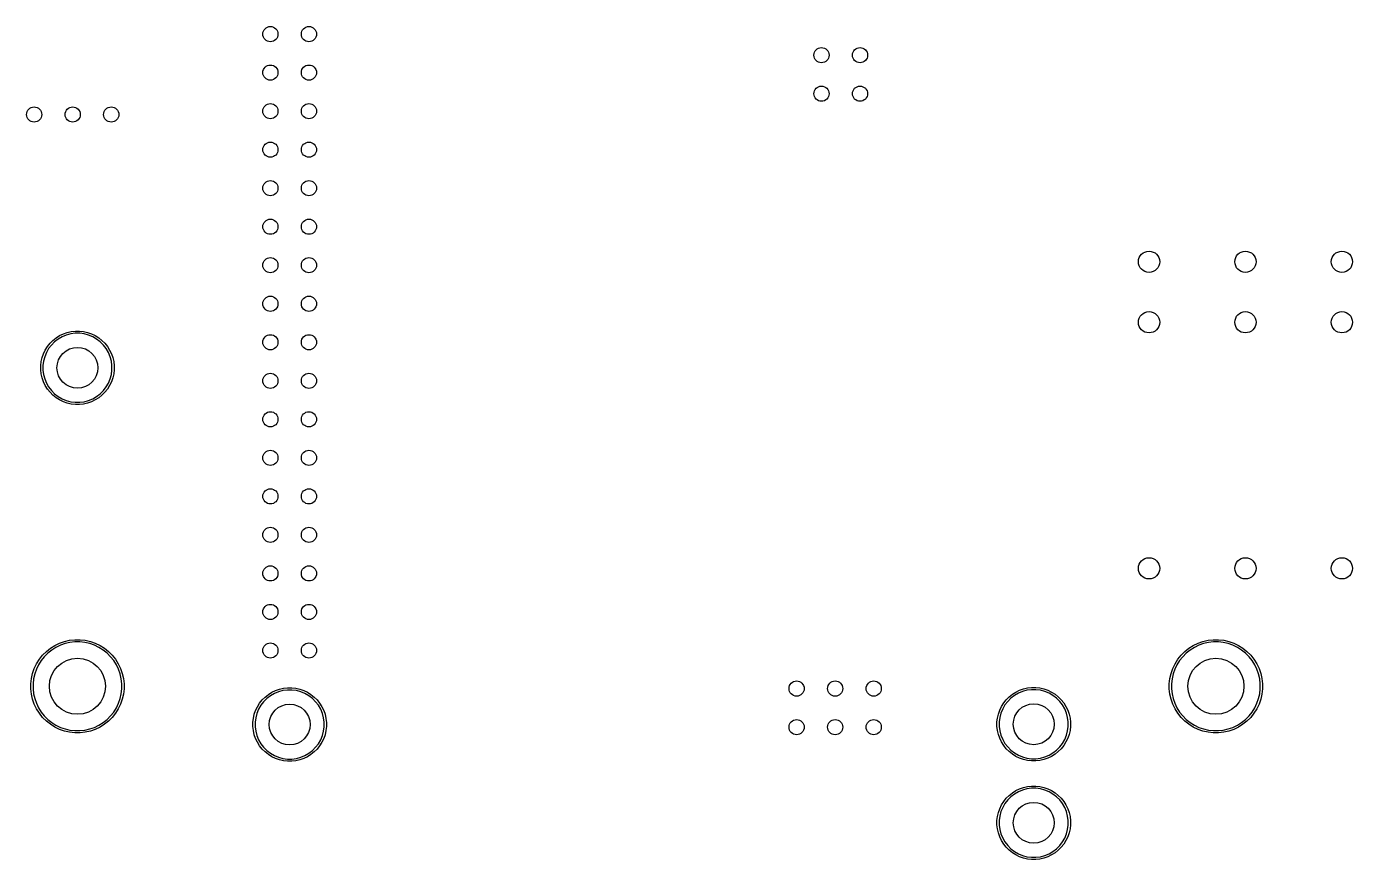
# Model space of a CAD drawing. Header units: inches. Extents: x 0.74 to 7.44, y -5.13 to -0.81.
# Drawn here: x 4.002 to 7.441, y -5.135 to -2.972 of the extents above; entities that cross this region are included whole.
import ezdxf

# ---------------------------------------------------------------- set-up
doc = ezdxf.new("R2010")
doc.units = ezdxf.units.IN
doc.header["$MEASUREMENT"] = 0
doc.layers.add('BLACK', color=250, linetype='CONTINUOUS')

msp = doc.modelspace()

# ---------------------------------------------------------------- linework, layer by layer
at = {"layer": 'BLACK', "linetype": 'CONTINUOUS'}
for p, q in [((4.0702, -3.7871), (4.0786, -3.7804)), ((4.0786, -3.7804), (4.0877, -3.7747)), ((4.0942, -3.7778), (4.084, -3.7836)), ((4.0877, -3.7747), (4.0973, -3.7701)), ((4.105, -3.7733), (4.0942, -3.7778)), ((4.0973, -3.7701), (4.1074, -3.7665)), ((4.1163, -3.7702), (4.105, -3.7733)), ((4.1074, -3.7665), (4.1179, -3.7641)), ((4.128, -3.7687), (4.1163, -3.7702)), ((4.1179, -3.7641), (4.1285, -3.7629)), ((4.1397, -3.7687), (4.128, -3.7687)), ((4.1285, -3.7629), (4.1392, -3.7629)), ((4.1392, -3.7629), (4.1499, -3.7641)), ((4.1514, -3.7702), (4.1397, -3.7687)), ((4.1499, -3.7641), (4.1603, -3.7665)), ((4.1627, -3.7733), (4.1514, -3.7702)), ((4.1603, -3.7665), (4.1704, -3.7701)), ((4.1736, -3.7778), (4.1627, -3.7733)), ((4.1704, -3.7701), (4.18, -3.7747)), ((4.1837, -3.7836), (4.1736, -3.7778)), ((4.18, -3.7747), (4.1891, -3.7804)), ((4.1891, -3.7804), (4.1975, -3.7871)), ((4.0457, -3.8217), (4.0503, -3.8121)), ((4.0503, -3.8121), (4.056, -3.803)), ((4.0592, -3.8084), (4.0534, -3.8186)), ((4.056, -3.803), (4.0627, -3.7946)), ((4.0664, -3.7991), (4.0592, -3.8084)), ((4.0627, -3.7946), (4.0702, -3.7871)), ((4.0747, -3.7908), (4.0664, -3.7991)), ((4.084, -3.7836), (4.0747, -3.7908)), ((4.193, -3.7908), (4.1837, -3.7836)), ((4.2013, -3.7991), (4.193, -3.7908)), ((4.1975, -3.7871), (4.205, -3.7946)), ((4.2085, -3.8084), (4.2013, -3.7991)), ((4.205, -3.7946), (4.2117, -3.803)), ((4.2144, -3.8186), (4.2085, -3.8084)), ((4.2117, -3.803), (4.2174, -3.8121)), ((4.2174, -3.8121), (4.2221, -3.8217)), ((4.0386, -3.8524), (4.0397, -3.8423)), ((4.0397, -3.8423), (4.0421, -3.8318)), ((4.0421, -3.8318), (4.0457, -3.8217)), ((4.0458, -3.8408), (4.0443, -3.8524)), ((4.0489, -3.8294), (4.0458, -3.8408)), ((4.0534, -3.8186), (4.0489, -3.8294)), ((4.2189, -3.8294), (4.2144, -3.8186)), ((4.2219, -3.8408), (4.2189, -3.8294)), ((4.2234, -3.8524), (4.2219, -3.8408)), ((4.2221, -3.8217), (4.2256, -3.8318)), ((4.2256, -3.8318), (4.228, -3.8423)), ((4.228, -3.8423), (4.2292, -3.8529)), ((4.0385, -3.8529), (4.0386, -3.8524)), ((4.0385, -3.8636), (4.0385, -3.8529)), ((4.0397, -3.8743), (4.0385, -3.8636)), ((4.0421, -3.8847), (4.0397, -3.8743)), ((4.0457, -3.8948), (4.0421, -3.8847)), ((4.0443, -3.8524), (4.0443, -3.8641)), ((4.0443, -3.8641), (4.0458, -3.8758)), ((4.0458, -3.8758), (4.0489, -3.8871)), ((4.2189, -3.8871), (4.2219, -3.8758)), ((4.2219, -3.8758), (4.2234, -3.8641)), ((4.2256, -3.8847), (4.2221, -3.8948)), ((4.2234, -3.8641), (4.2234, -3.8524)), ((4.228, -3.8743), (4.2256, -3.8847)), ((4.2292, -3.8636), (4.228, -3.8743)), ((4.2292, -3.8529), (4.2292, -3.8636)), ((4.0503, -3.9044), (4.0457, -3.8948)), ((4.0489, -3.8871), (4.0534, -3.898)), ((4.056, -3.9135), (4.0503, -3.9044)), ((4.0534, -3.898), (4.0592, -3.9081)), ((4.0627, -3.9219), (4.056, -3.9135)), ((4.0592, -3.9081), (4.0664, -3.9175)), ((4.0664, -3.9175), (4.0747, -3.9258)), ((4.193, -3.9258), (4.2013, -3.9175)), ((4.2013, -3.9175), (4.2085, -3.9081)), ((4.2117, -3.9135), (4.205, -3.9219)), ((4.2085, -3.9081), (4.2144, -3.898)), ((4.2174, -3.9044), (4.2117, -3.9135)), ((4.2144, -3.898), (4.2189, -3.8871)), ((4.2221, -3.8948), (4.2174, -3.9044)), ((4.0702, -3.9295), (4.0627, -3.9219)), ((4.0786, -3.9361), (4.0702, -3.9295)), ((4.0747, -3.9258), (4.084, -3.9329)), ((4.0877, -3.9418), (4.0786, -3.9361)), ((4.084, -3.9329), (4.0942, -3.9388)), ((4.0973, -3.9465), (4.0877, -3.9418)), ((4.0942, -3.9388), (4.105, -3.9433)), ((4.1074, -3.95), (4.0973, -3.9465)), ((4.105, -3.9433), (4.1163, -3.9463)), ((4.1179, -3.9524), (4.1074, -3.95)), ((4.1163, -3.9463), (4.128, -3.9478)), ((4.1285, -3.9536), (4.1179, -3.9524)), ((4.128, -3.9478), (4.1397, -3.9478)), ((4.1392, -3.9536), (4.1285, -3.9536)), ((4.1499, -3.9524), (4.1392, -3.9536)), ((4.1397, -3.9478), (4.1514, -3.9463)), ((4.1603, -3.95), (4.1499, -3.9524)), ((4.1514, -3.9463), (4.1627, -3.9433)), ((4.1704, -3.9465), (4.1603, -3.95)), ((4.1627, -3.9433), (4.1736, -3.9388)), ((4.18, -3.9418), (4.1704, -3.9465)), ((4.1736, -3.9388), (4.1837, -3.9329)), ((4.1891, -3.9361), (4.18, -3.9418)), ((4.1837, -3.9329), (4.193, -3.9258)), ((4.1975, -3.9295), (4.1891, -3.9361)), ((4.205, -3.9219), (4.1975, -3.9295)), ((4.0753, -4.5791), (4.0875, -4.5732)), ((4.0875, -4.5732), (4.1003, -4.5687)), ((4.1003, -4.5687), (4.1136, -4.5657)), ((4.1145, -4.5713), (4.1019, -4.5742)), ((4.1136, -4.5657), (4.1271, -4.5642)), ((4.1274, -4.5699), (4.1145, -4.5713)), ((4.1271, -4.5642), (4.1406, -4.5642)), ((4.1403, -4.5699), (4.1274, -4.5699)), ((4.1532, -4.5713), (4.1403, -4.5699)), ((4.1406, -4.5642), (4.1541, -4.5657)), ((4.1658, -4.5742), (4.1532, -4.5713)), ((4.1541, -4.5657), (4.1674, -4.5687)), ((4.1674, -4.5687), (4.1802, -4.5732)), ((4.1802, -4.5732), (4.1924, -4.5791)), ((7.0281, -4.5791), (7.0403, -4.5732)), ((7.0403, -4.5732), (7.0531, -4.5687)), ((7.0531, -4.5687), (7.0663, -4.5657)), ((7.0673, -4.5713), (7.0547, -4.5742)), ((7.0663, -4.5657), (7.0798, -4.5642)), ((7.0801, -4.5699), (7.0673, -4.5713)), ((7.0798, -4.5642), (7.0934, -4.5642)), ((7.0931, -4.5699), (7.0801, -4.5699)), ((7.1059, -4.5713), (7.0931, -4.5699)), ((7.0934, -4.5642), (7.1069, -4.5657)), ((7.1185, -4.5742), (7.1059, -4.5713)), ((7.1069, -4.5657), (7.1201, -4.5687)), ((7.1201, -4.5687), (7.1329, -4.5732)), ((7.1329, -4.5732), (7.1452, -4.5791)), ((4.0351, -4.615), (4.0436, -4.6044)), ((4.0479, -4.6082), (4.0398, -4.6183)), ((4.0436, -4.6044), (4.0532, -4.5948)), ((4.057, -4.599), (4.0479, -4.6082)), ((4.0532, -4.5948), (4.0638, -4.5863)), ((4.0671, -4.591), (4.057, -4.599)), ((4.0638, -4.5863), (4.0753, -4.5791)), ((4.0781, -4.5841), (4.0671, -4.591)), ((4.0897, -4.5785), (4.0781, -4.5841)), ((4.1019, -4.5742), (4.0897, -4.5785)), ((4.178, -4.5785), (4.1658, -4.5742)), ((4.1896, -4.5841), (4.178, -4.5785)), ((4.2006, -4.591), (4.1896, -4.5841)), ((4.1924, -4.5791), (4.2039, -4.5863)), ((4.2107, -4.599), (4.2006, -4.591)), ((4.2039, -4.5863), (4.2145, -4.5948)), ((4.2199, -4.6082), (4.2107, -4.599)), ((4.2145, -4.5948), (4.2241, -4.6044)), ((4.2279, -4.6183), (4.2199, -4.6082)), ((4.2241, -4.6044), (4.2326, -4.615)), ((6.9879, -4.615), (6.9963, -4.6044)), ((7.0006, -4.6082), (6.9925, -4.6183)), ((6.9963, -4.6044), (7.0059, -4.5948)), ((7.0098, -4.599), (7.0006, -4.6082)), ((7.0059, -4.5948), (7.0166, -4.5863)), ((7.0199, -4.591), (7.0098, -4.599)), ((7.0166, -4.5863), (7.0281, -4.5791)), ((7.0308, -4.5841), (7.0199, -4.591)), ((7.0425, -4.5785), (7.0308, -4.5841)), ((7.0547, -4.5742), (7.0425, -4.5785)), ((7.1308, -4.5785), (7.1185, -4.5742)), ((7.1424, -4.5841), (7.1308, -4.5785)), ((7.1534, -4.591), (7.1424, -4.5841)), ((7.1452, -4.5791), (7.1567, -4.5863)), ((7.1635, -4.599), (7.1534, -4.591)), ((7.1567, -4.5863), (7.1673, -4.5948)), ((7.1726, -4.6082), (7.1635, -4.599)), ((7.1673, -4.5948), (7.1769, -4.6044)), ((7.1807, -4.6183), (7.1726, -4.6082)), ((7.1769, -4.6044), (7.1853, -4.615)), ((4.0175, -4.6515), (4.022, -4.6387)), ((4.022, -4.6387), (4.0279, -4.6265)), ((4.0273, -4.6409), (4.023, -4.6531)), ((4.0329, -4.6292), (4.0273, -4.6409)), ((4.0279, -4.6265), (4.0351, -4.615)), ((4.0398, -4.6183), (4.0329, -4.6292)), ((4.2348, -4.6292), (4.2279, -4.6183)), ((4.2326, -4.615), (4.2398, -4.6265)), ((4.2404, -4.6409), (4.2348, -4.6292)), ((4.2398, -4.6265), (4.2457, -4.6387)), ((4.2447, -4.6531), (4.2404, -4.6409)), ((4.2457, -4.6387), (4.2502, -4.6515)), ((6.9703, -4.6515), (6.9748, -4.6387)), ((6.9748, -4.6387), (6.9807, -4.6265)), ((6.9801, -4.6409), (6.9758, -4.6531)), ((6.9857, -4.6292), (6.9801, -4.6409)), ((6.9807, -4.6265), (6.9879, -4.615)), ((6.9925, -4.6183), (6.9857, -4.6292)), ((7.1876, -4.6292), (7.1807, -4.6183)), ((7.1853, -4.615), (7.1926, -4.6265)), ((7.1932, -4.6409), (7.1876, -4.6292)), ((7.1926, -4.6265), (7.1985, -4.6387)), ((7.1974, -4.6531), (7.1932, -4.6409)), ((7.1985, -4.6387), (7.2029, -4.6515)), ((4.013, -4.6783), (4.0145, -4.6648)), ((4.0145, -4.6648), (4.0175, -4.6515)), ((4.0201, -4.6657), (4.0187, -4.6786)), ((4.023, -4.6531), (4.0201, -4.6657)), ((4.2476, -4.6657), (4.2447, -4.6531)), ((4.249, -4.6786), (4.2476, -4.6657)), ((4.2502, -4.6515), (4.2532, -4.6648)), ((4.2532, -4.6648), (4.2547, -4.6783)), ((6.9657, -4.6783), (6.9673, -4.6648)), ((6.9673, -4.6648), (6.9703, -4.6515)), ((6.9729, -4.6657), (6.9715, -4.6786)), ((6.9758, -4.6531), (6.9729, -4.6657)), ((7.2003, -4.6657), (7.1974, -4.6531)), ((7.2018, -4.6786), (7.2003, -4.6657)), ((7.2029, -4.6515), (7.206, -4.6648)), ((7.206, -4.6648), (7.2075, -4.6783)), ((4.013, -4.6786), (4.013, -4.6783)), ((4.013, -4.6918), (4.013, -4.6786)), ((4.0145, -4.7053), (4.013, -4.6918)), ((4.0175, -4.7186), (4.0145, -4.7053)), ((4.0187, -4.6786), (4.0187, -4.6915)), ((4.0187, -4.6915), (4.0201, -4.7044)), ((4.0201, -4.7044), (4.023, -4.717)), ((4.2447, -4.717), (4.2476, -4.7044)), ((4.2476, -4.7044), (4.249, -4.6915)), ((4.249, -4.6915), (4.249, -4.6786)), ((4.2532, -4.7053), (4.2502, -4.7186)), ((4.2547, -4.6918), (4.2532, -4.7053)), ((4.2547, -4.6783), (4.2547, -4.6918)), ((4.6206, -4.7131), (4.629, -4.7064)), ((4.6344, -4.7096), (4.6251, -4.7168)), ((4.629, -4.7064), (4.6381, -4.7007)), ((4.6446, -4.7037), (4.6344, -4.7096)), ((4.6381, -4.7007), (4.6477, -4.696)), ((4.6554, -4.6993), (4.6446, -4.7037)), ((4.6477, -4.696), (4.6578, -4.6925)), ((4.6667, -4.6962), (4.6554, -4.6993)), ((4.6578, -4.6925), (4.6683, -4.6901)), ((4.6784, -4.6947), (4.6667, -4.6962)), ((4.6683, -4.6901), (4.6789, -4.6889)), ((4.6901, -4.6947), (4.6784, -4.6947)), ((4.6789, -4.6889), (4.6896, -4.6889)), ((4.6896, -4.6889), (4.7002, -4.6901)), ((4.7018, -4.6962), (4.6901, -4.6947)), ((4.7002, -4.6901), (4.7107, -4.6925)), ((4.7131, -4.6993), (4.7018, -4.6962)), ((4.7107, -4.6925), (4.7208, -4.696)), ((4.724, -4.7037), (4.7131, -4.6993)), ((4.7208, -4.696), (4.7304, -4.7007)), ((4.7341, -4.7096), (4.724, -4.7037)), ((4.7304, -4.7007), (4.7395, -4.7064)), ((4.7434, -4.7168), (4.7341, -4.7096)), ((4.7395, -4.7064), (4.7479, -4.7131)), ((6.5506, -4.7123), (6.5589, -4.7056)), ((6.5643, -4.7088), (6.555, -4.716)), ((6.5589, -4.7056), (6.568, -4.6999)), ((6.5745, -4.703), (6.5643, -4.7088)), ((6.568, -4.6999), (6.5776, -4.6953)), ((6.5853, -4.6985), (6.5745, -4.703)), ((6.5776, -4.6953), (6.5877, -4.6917)), ((6.5967, -4.6954), (6.5853, -4.6985)), ((6.5877, -4.6917), (6.5982, -4.6893)), ((6.6083, -4.6939), (6.5967, -4.6954)), ((6.5982, -4.6893), (6.6088, -4.6881)), ((6.62, -4.6939), (6.6083, -4.6939)), ((6.6088, -4.6881), (6.6195, -4.6881)), ((6.6195, -4.6881), (6.6302, -4.6893)), ((6.6317, -4.6954), (6.62, -4.6939)), ((6.6302, -4.6893), (6.6406, -4.6917)), ((6.643, -4.6985), (6.6317, -4.6954)), ((6.6406, -4.6917), (6.6507, -4.6953)), ((6.6539, -4.703), (6.643, -4.6985)), ((6.6507, -4.6953), (6.6604, -4.6999)), ((6.664, -4.7088), (6.6539, -4.703)), ((6.6604, -4.6999), (6.6694, -4.7056)), ((6.6734, -4.716), (6.664, -4.7088)), ((6.6694, -4.7056), (6.6778, -4.7123)), ((6.9657, -4.6786), (6.9657, -4.6783)), ((6.9657, -4.6918), (6.9657, -4.6786)), ((6.9673, -4.7053), (6.9657, -4.6918)), ((6.9703, -4.7186), (6.9673, -4.7053)), ((6.9715, -4.6786), (6.9715, -4.6915)), ((6.9715, -4.6915), (6.9729, -4.7044)), ((6.9729, -4.7044), (6.9758, -4.717)), ((7.1974, -4.717), (7.2003, -4.7044)), ((7.2003, -4.7044), (7.2018, -4.6915)), ((7.2018, -4.6915), (7.2018, -4.6786)), ((7.206, -4.7053), (7.2029, -4.7186)), ((7.2075, -4.6918), (7.206, -4.7053)), ((7.2075, -4.6783), (7.2075, -4.6918)), ((4.022, -4.7314), (4.0175, -4.7186)), ((4.0279, -4.7436), (4.022, -4.7314)), ((4.023, -4.717), (4.0273, -4.7292)), ((4.0273, -4.7292), (4.0329, -4.7408)), ((4.0351, -4.7551), (4.0279, -4.7436)), ((4.0329, -4.7408), (4.0398, -4.7518)), ((4.2279, -4.7518), (4.2348, -4.7408)), ((4.2398, -4.7436), (4.2326, -4.7551)), ((4.2348, -4.7408), (4.2404, -4.7292)), ((4.2457, -4.7314), (4.2398, -4.7436)), ((4.2404, -4.7292), (4.2447, -4.717)), ((4.2502, -4.7186), (4.2457, -4.7314)), ((4.596, -4.7477), (4.6007, -4.7381)), ((4.6037, -4.7446), (4.5993, -4.7554)), ((4.6007, -4.7381), (4.6064, -4.729)), ((4.6096, -4.7344), (4.6037, -4.7446)), ((4.6064, -4.729), (4.6131, -4.7206)), ((4.6168, -4.7251), (4.6096, -4.7344)), ((4.6131, -4.7206), (4.6206, -4.7131)), ((4.6251, -4.7168), (4.6168, -4.7251)), ((4.7517, -4.7251), (4.7434, -4.7168)), ((4.7479, -4.7131), (4.7554, -4.7206)), ((4.7589, -4.7344), (4.7517, -4.7251)), ((4.7554, -4.7206), (4.7621, -4.729)), ((4.7648, -4.7446), (4.7589, -4.7344)), ((4.7621, -4.729), (4.7678, -4.7381)), ((4.7692, -4.7554), (4.7648, -4.7446)), ((4.7678, -4.7381), (4.7725, -4.7477)), ((6.526, -4.7469), (6.5306, -4.7373)), ((6.5337, -4.7438), (6.5292, -4.7546)), ((6.5306, -4.7373), (6.5363, -4.7282)), ((6.5395, -4.7336), (6.5337, -4.7438)), ((6.5363, -4.7282), (6.543, -4.7198)), ((6.5467, -4.7243), (6.5395, -4.7336)), ((6.543, -4.7198), (6.5506, -4.7123)), ((6.555, -4.716), (6.5467, -4.7243)), ((6.6817, -4.7243), (6.6734, -4.716)), ((6.6778, -4.7123), (6.6854, -4.7198)), ((6.6888, -4.7336), (6.6817, -4.7243)), ((6.6854, -4.7198), (6.692, -4.7282)), ((6.6947, -4.7438), (6.6888, -4.7336)), ((6.692, -4.7282), (6.6977, -4.7373)), ((6.6992, -4.7546), (6.6947, -4.7438)), ((6.6977, -4.7373), (6.7024, -4.7469)), ((6.9748, -4.7314), (6.9703, -4.7186)), ((6.9807, -4.7436), (6.9748, -4.7314)), ((6.9758, -4.717), (6.9801, -4.7292)), ((6.9801, -4.7292), (6.9857, -4.7408)), ((6.9879, -4.7551), (6.9807, -4.7436)), ((6.9857, -4.7408), (6.9925, -4.7518)), ((7.1807, -4.7518), (7.1876, -4.7408)), ((7.1926, -4.7436), (7.1853, -4.7551)), ((7.1876, -4.7408), (7.1932, -4.7292)), ((7.1985, -4.7314), (7.1926, -4.7436)), ((7.1932, -4.7292), (7.1974, -4.717)), ((7.2029, -4.7186), (7.1985, -4.7314)), ((4.0436, -4.7657), (4.0351, -4.7551)), ((4.0398, -4.7518), (4.0479, -4.7619)), ((4.0532, -4.7753), (4.0436, -4.7657)), ((4.0479, -4.7619), (4.057, -4.771)), ((4.0638, -4.7838), (4.0532, -4.7753)), ((4.057, -4.771), (4.0671, -4.7791)), ((4.0671, -4.7791), (4.0781, -4.786)), ((4.1896, -4.786), (4.2006, -4.7791)), ((4.2006, -4.7791), (4.2107, -4.771)), ((4.2145, -4.7753), (4.2039, -4.7838)), ((4.2107, -4.771), (4.2199, -4.7619)), ((4.2241, -4.7657), (4.2145, -4.7753)), ((4.2199, -4.7619), (4.2279, -4.7518)), ((4.2326, -4.7551), (4.2241, -4.7657)), ((4.5889, -4.7789), (4.589, -4.7784)), ((4.5889, -4.7896), (4.5889, -4.7789)), ((4.589, -4.7784), (4.5901, -4.7683)), ((4.5901, -4.7683), (4.5925, -4.7578)), ((4.5925, -4.7578), (4.596, -4.7477)), ((4.5962, -4.7667), (4.5947, -4.7784)), ((4.5947, -4.7784), (4.5947, -4.7901)), ((4.5993, -4.7554), (4.5962, -4.7667)), ((4.7723, -4.7667), (4.7692, -4.7554)), ((4.7738, -4.7784), (4.7723, -4.7667)), ((4.7725, -4.7477), (4.776, -4.7578)), ((4.7738, -4.7901), (4.7738, -4.7784)), ((4.776, -4.7578), (4.7784, -4.7683)), ((4.7784, -4.7683), (4.7796, -4.7789)), ((4.7796, -4.7789), (4.7796, -4.7896)), ((6.5189, -4.7776), (6.52, -4.7675)), ((6.5189, -4.7781), (6.5189, -4.7776)), ((6.5189, -4.7888), (6.5189, -4.7781)), ((6.52, -4.7675), (6.5224, -4.757)), ((6.5224, -4.757), (6.526, -4.7469)), ((6.5261, -4.766), (6.5246, -4.7776)), ((6.5246, -4.7776), (6.5246, -4.7893)), ((6.5292, -4.7546), (6.5261, -4.766)), ((6.7022, -4.766), (6.6992, -4.7546)), ((6.7037, -4.7776), (6.7022, -4.766)), ((6.7024, -4.7469), (6.7059, -4.757)), ((6.7037, -4.7893), (6.7037, -4.7776)), ((6.7059, -4.757), (6.7083, -4.7675)), ((6.7083, -4.7675), (6.7095, -4.7781)), ((6.7095, -4.7781), (6.7095, -4.7888)), ((6.9963, -4.7657), (6.9879, -4.7551)), ((6.9925, -4.7518), (7.0006, -4.7619)), ((7.0059, -4.7753), (6.9963, -4.7657)), ((7.0006, -4.7619), (7.0098, -4.771)), ((7.0166, -4.7838), (7.0059, -4.7753)), ((7.0098, -4.771), (7.0199, -4.7791)), ((7.0199, -4.7791), (7.0308, -4.786)), ((7.1424, -4.786), (7.1534, -4.7791)), ((7.1534, -4.7791), (7.1635, -4.771)), ((7.1673, -4.7753), (7.1567, -4.7838)), ((7.1635, -4.771), (7.1726, -4.7619)), ((7.1769, -4.7657), (7.1673, -4.7753)), ((7.1726, -4.7619), (7.1807, -4.7518)), ((7.1853, -4.7551), (7.1769, -4.7657)), ((4.0753, -4.791), (4.0638, -4.7838)), ((4.0875, -4.7969), (4.0753, -4.791)), ((4.0781, -4.786), (4.0897, -4.7916)), ((4.1003, -4.8014), (4.0875, -4.7969)), ((4.0897, -4.7916), (4.1019, -4.7959)), ((4.1136, -4.8044), (4.1003, -4.8014)), ((4.1019, -4.7959), (4.1145, -4.7987)), ((4.1271, -4.8059), (4.1136, -4.8044)), ((4.1145, -4.7987), (4.1274, -4.8002)), ((4.1406, -4.8059), (4.1271, -4.8059)), ((4.1274, -4.8002), (4.1403, -4.8002)), ((4.1403, -4.8002), (4.1532, -4.7987)), ((4.1541, -4.8044), (4.1406, -4.8059)), ((4.1532, -4.7987), (4.1658, -4.7959)), ((4.1674, -4.8014), (4.1541, -4.8044)), ((4.1658, -4.7959), (4.178, -4.7916)), ((4.1802, -4.7969), (4.1674, -4.8014)), ((4.178, -4.7916), (4.1896, -4.786)), ((4.1924, -4.791), (4.1802, -4.7969)), ((4.2039, -4.7838), (4.1924, -4.791)), ((4.5901, -4.8002), (4.5889, -4.7896)), ((4.5925, -4.8107), (4.5901, -4.8002)), ((4.596, -4.8208), (4.5925, -4.8107)), ((4.5947, -4.7901), (4.5962, -4.8018)), ((4.5962, -4.8018), (4.5993, -4.8131)), ((4.5993, -4.8131), (4.6037, -4.824)), ((4.7648, -4.824), (4.7692, -4.8131)), ((4.7692, -4.8131), (4.7723, -4.8018)), ((4.7723, -4.8018), (4.7738, -4.7901)), ((4.776, -4.8107), (4.7725, -4.8208)), ((4.7784, -4.8002), (4.776, -4.8107)), ((4.7796, -4.7896), (4.7784, -4.8002)), ((6.52, -4.7995), (6.5189, -4.7888)), ((6.5224, -4.8099), (6.52, -4.7995)), ((6.526, -4.82), (6.5224, -4.8099)), ((6.5246, -4.7893), (6.5261, -4.801)), ((6.5261, -4.801), (6.5292, -4.8123)), ((6.5292, -4.8123), (6.5337, -4.8232)), ((6.6947, -4.8232), (6.6992, -4.8123)), ((6.6992, -4.8123), (6.7022, -4.801)), ((6.7022, -4.801), (6.7037, -4.7893)), ((6.7059, -4.8099), (6.7024, -4.82)), ((6.7083, -4.7995), (6.7059, -4.8099)), ((6.7095, -4.7888), (6.7083, -4.7995)), ((7.0281, -4.791), (7.0166, -4.7838)), ((7.0403, -4.7969), (7.0281, -4.791)), ((7.0308, -4.786), (7.0425, -4.7916)), ((7.0531, -4.8014), (7.0403, -4.7969)), ((7.0425, -4.7916), (7.0547, -4.7959)), ((7.0663, -4.8044), (7.0531, -4.8014)), ((7.0547, -4.7959), (7.0673, -4.7987)), ((7.0798, -4.8059), (7.0663, -4.8044)), ((7.0673, -4.7987), (7.0801, -4.8002)), ((7.0934, -4.8059), (7.0798, -4.8059)), ((7.0801, -4.8002), (7.0931, -4.8002)), ((7.0931, -4.8002), (7.1059, -4.7987)), ((7.1069, -4.8044), (7.0934, -4.8059)), ((7.1059, -4.7987), (7.1185, -4.7959)), ((7.1201, -4.8014), (7.1069, -4.8044)), ((7.1185, -4.7959), (7.1308, -4.7916)), ((7.1329, -4.7969), (7.1201, -4.8014)), ((7.1308, -4.7916), (7.1424, -4.786)), ((7.1452, -4.791), (7.1329, -4.7969)), ((7.1567, -4.7838), (7.1452, -4.791)), ((4.6007, -4.8304), (4.596, -4.8208)), ((4.6064, -4.8395), (4.6007, -4.8304)), ((4.6037, -4.824), (4.6096, -4.8341)), ((4.6131, -4.8479), (4.6064, -4.8395)), ((4.6096, -4.8341), (4.6168, -4.8434)), ((4.6206, -4.8554), (4.6131, -4.8479)), ((4.6168, -4.8434), (4.6251, -4.8517)), ((4.7434, -4.8517), (4.7517, -4.8434)), ((4.7554, -4.8479), (4.7479, -4.8554)), ((4.7517, -4.8434), (4.7589, -4.8341)), ((4.7621, -4.8395), (4.7554, -4.8479)), ((4.7589, -4.8341), (4.7648, -4.824)), ((4.7678, -4.8304), (4.7621, -4.8395)), ((4.7725, -4.8208), (4.7678, -4.8304)), ((6.5306, -4.8296), (6.526, -4.82)), ((6.5363, -4.8387), (6.5306, -4.8296)), ((6.5337, -4.8232), (6.5395, -4.8333)), ((6.543, -4.8471), (6.5363, -4.8387)), ((6.5395, -4.8333), (6.5467, -4.8426)), ((6.5506, -4.8547), (6.543, -4.8471)), ((6.5467, -4.8426), (6.555, -4.8509)), ((6.6734, -4.8509), (6.6817, -4.8426)), ((6.6854, -4.8471), (6.6778, -4.8547)), ((6.6817, -4.8426), (6.6888, -4.8333)), ((6.692, -4.8387), (6.6854, -4.8471)), ((6.6888, -4.8333), (6.6947, -4.8232)), ((6.6977, -4.8296), (6.692, -4.8387)), ((6.7024, -4.82), (6.6977, -4.8296)), ((4.629, -4.8621), (4.6206, -4.8554)), ((4.6251, -4.8517), (4.6344, -4.8589)), ((4.6381, -4.8678), (4.629, -4.8621)), ((4.6344, -4.8589), (4.6446, -4.8648)), ((4.6477, -4.8725), (4.6381, -4.8678)), ((4.6446, -4.8648), (4.6554, -4.8692)), ((4.6578, -4.876), (4.6477, -4.8725)), ((4.6554, -4.8692), (4.6667, -4.8723)), ((4.6683, -4.8784), (4.6578, -4.876)), ((4.6667, -4.8723), (4.6784, -4.8738)), ((4.6789, -4.8796), (4.6683, -4.8784)), ((4.6784, -4.8738), (4.6901, -4.8738)), ((4.6896, -4.8796), (4.6789, -4.8796)), ((4.7002, -4.8784), (4.6896, -4.8796)), ((4.6901, -4.8738), (4.7018, -4.8723)), ((4.7107, -4.876), (4.7002, -4.8784)), ((4.7018, -4.8723), (4.7131, -4.8692)), ((4.7208, -4.8725), (4.7107, -4.876)), ((4.7131, -4.8692), (4.724, -4.8648)), ((4.7304, -4.8678), (4.7208, -4.8725)), ((4.724, -4.8648), (4.7341, -4.8589)), ((4.7395, -4.8621), (4.7304, -4.8678)), ((4.7341, -4.8589), (4.7434, -4.8517)), ((4.7479, -4.8554), (4.7395, -4.8621)), ((6.5589, -4.8613), (6.5506, -4.8547)), ((6.555, -4.8509), (6.5643, -4.8581)), ((6.568, -4.867), (6.5589, -4.8613)), ((6.5643, -4.8581), (6.5745, -4.864)), ((6.5776, -4.8717), (6.568, -4.867)), ((6.5745, -4.864), (6.5853, -4.8685)), ((6.5877, -4.8752), (6.5776, -4.8717)), ((6.5853, -4.8685), (6.5967, -4.8715)), ((6.5982, -4.8776), (6.5877, -4.8752)), ((6.5967, -4.8715), (6.6083, -4.873)), ((6.6088, -4.8788), (6.5982, -4.8776)), ((6.6083, -4.873), (6.62, -4.873)), ((6.6195, -4.8788), (6.6088, -4.8788)), ((6.6302, -4.8776), (6.6195, -4.8788)), ((6.62, -4.873), (6.6317, -4.8715)), ((6.6406, -4.8752), (6.6302, -4.8776)), ((6.6317, -4.8715), (6.643, -4.8685)), ((6.6507, -4.8717), (6.6406, -4.8752)), ((6.643, -4.8685), (6.6539, -4.864)), ((6.6604, -4.867), (6.6507, -4.8717)), ((6.6539, -4.864), (6.664, -4.8581)), ((6.6694, -4.8613), (6.6604, -4.867)), ((6.664, -4.8581), (6.6734, -4.8509)), ((6.6778, -4.8547), (6.6694, -4.8613)), ((6.568, -4.9558), (6.5776, -4.9512)), ((6.5776, -4.9512), (6.5877, -4.9476)), ((6.5967, -4.9513), (6.5853, -4.9544)), ((6.5877, -4.9476), (6.5982, -4.9452)), ((6.6083, -4.9498), (6.5967, -4.9513)), ((6.5982, -4.9452), (6.6088, -4.944)), ((6.62, -4.9498), (6.6083, -4.9498)), ((6.6088, -4.944), (6.6195, -4.944)), ((6.6195, -4.944), (6.6302, -4.9452)), ((6.6317, -4.9513), (6.62, -4.9498)), ((6.6302, -4.9452), (6.6406, -4.9476)), ((6.643, -4.9544), (6.6317, -4.9513)), ((6.6406, -4.9476), (6.6507, -4.9512)), ((6.6507, -4.9512), (6.6604, -4.9558)), ((6.5306, -4.9932), (6.5363, -4.9841)), ((6.5363, -4.9841), (6.543, -4.9758)), ((6.5467, -4.9802), (6.5395, -4.9895)), ((6.543, -4.9758), (6.5506, -4.9682)), ((6.555, -4.9719), (6.5467, -4.9802)), ((6.5506, -4.9682), (6.5589, -4.9615)), ((6.5643, -4.9647), (6.555, -4.9719)), ((6.5589, -4.9615), (6.568, -4.9558)), ((6.5745, -4.9589), (6.5643, -4.9647)), ((6.5853, -4.9544), (6.5745, -4.9589)), ((6.6539, -4.9589), (6.643, -4.9544)), ((6.664, -4.9647), (6.6539, -4.9589)), ((6.6604, -4.9558), (6.6694, -4.9615)), ((6.6734, -4.9719), (6.664, -4.9647)), ((6.6694, -4.9615), (6.6778, -4.9682)), ((6.6817, -4.9802), (6.6734, -4.9719)), ((6.6778, -4.9682), (6.6854, -4.9758)), ((6.6888, -4.9895), (6.6817, -4.9802)), ((6.6854, -4.9758), (6.692, -4.9841)), ((6.692, -4.9841), (6.6977, -4.9932)), ((6.52, -5.0234), (6.5224, -5.0129)), ((6.5224, -5.0129), (6.526, -5.0028)), ((6.526, -5.0028), (6.5306, -4.9932)), ((6.5292, -5.0105), (6.5261, -5.0219)), ((6.5337, -4.9997), (6.5292, -5.0105)), ((6.5395, -4.9895), (6.5337, -4.9997)), ((6.6947, -4.9997), (6.6888, -4.9895)), ((6.6992, -5.0105), (6.6947, -4.9997)), ((6.6977, -4.9932), (6.7024, -5.0028)), ((6.7022, -5.0219), (6.6992, -5.0105)), ((6.7024, -5.0028), (6.7059, -5.0129)), ((6.7059, -5.0129), (6.7083, -5.0234)), ((6.5189, -5.0335), (6.52, -5.0234)), ((6.5189, -5.034), (6.5189, -5.0335)), ((6.5189, -5.0447), (6.5189, -5.034)), ((6.52, -5.0554), (6.5189, -5.0447)), ((6.5224, -5.0658), (6.52, -5.0554)), ((6.5261, -5.0219), (6.5246, -5.0335)), ((6.5246, -5.0335), (6.5246, -5.0452)), ((6.5246, -5.0452), (6.5261, -5.0569)), ((6.7037, -5.0335), (6.7022, -5.0219)), ((6.7022, -5.0569), (6.7037, -5.0452)), ((6.7037, -5.0452), (6.7037, -5.0335)), ((6.7083, -5.0554), (6.7059, -5.0658)), ((6.7083, -5.0234), (6.7095, -5.034)), ((6.7095, -5.0447), (6.7083, -5.0554)), ((6.7095, -5.034), (6.7095, -5.0447)), ((6.526, -5.0759), (6.5224, -5.0658)), ((6.5306, -5.0856), (6.526, -5.0759)), ((6.5261, -5.0569), (6.5292, -5.0682)), ((6.5292, -5.0682), (6.5337, -5.0791)), ((6.5363, -5.0946), (6.5306, -5.0856)), ((6.5337, -5.0791), (6.5395, -5.0892)), ((6.5395, -5.0892), (6.5467, -5.0986)), ((6.6817, -5.0986), (6.6888, -5.0892)), ((6.6888, -5.0892), (6.6947, -5.0791)), ((6.6977, -5.0856), (6.692, -5.0946)), ((6.6947, -5.0791), (6.6992, -5.0682)), ((6.7024, -5.0759), (6.6977, -5.0856)), ((6.6992, -5.0682), (6.7022, -5.0569)), ((6.7059, -5.0658), (6.7024, -5.0759)), ((6.543, -5.103), (6.5363, -5.0946)), ((6.5506, -5.1106), (6.543, -5.103)), ((6.5467, -5.0986), (6.555, -5.1069)), ((6.5589, -5.1172), (6.5506, -5.1106)), ((6.555, -5.1069), (6.5643, -5.114)), ((6.568, -5.1229), (6.5589, -5.1172)), ((6.5643, -5.114), (6.5745, -5.1199)), ((6.5776, -5.1276), (6.568, -5.1229)), ((6.5745, -5.1199), (6.5853, -5.1244)), ((6.5853, -5.1244), (6.5967, -5.1274)), ((6.6317, -5.1274), (6.643, -5.1244)), ((6.643, -5.1244), (6.6539, -5.1199)), ((6.6604, -5.1229), (6.6507, -5.1276)), ((6.6539, -5.1199), (6.664, -5.114)), ((6.6694, -5.1172), (6.6604, -5.1229)), ((6.664, -5.114), (6.6734, -5.1069)), ((6.6778, -5.1106), (6.6694, -5.1172)), ((6.6734, -5.1069), (6.6817, -5.0986)), ((6.6854, -5.103), (6.6778, -5.1106)), ((6.692, -5.0946), (6.6854, -5.103)), ((6.5877, -5.1311), (6.5776, -5.1276)), ((6.5982, -5.1335), (6.5877, -5.1311)), ((6.5967, -5.1274), (6.6083, -5.1289)), ((6.6088, -5.1347), (6.5982, -5.1335)), ((6.6083, -5.1289), (6.62, -5.1289)), ((6.6195, -5.1347), (6.6088, -5.1347)), ((6.6302, -5.1335), (6.6195, -5.1347)), ((6.62, -5.1289), (6.6317, -5.1274)), ((6.6406, -5.1311), (6.6302, -5.1335)), ((6.6507, -5.1276), (6.6406, -5.1311))]:
    msp.add_line(p, q, dxfattribs=at)
at = {"layer": 'BLACK'}
for centre, radius in [((4.6343, -2.992), 0.0197), ((4.6343, -2.992), 0.0197), ((4.7343, -2.992), 0.0197), ((4.7343, -2.992), 0.0197), ((6.0636, -3.0467), 0.0197), ((6.0636, -3.0467), 0.0197), ((6.1636, -3.0467), 0.0197), ((6.1636, -3.0467), 0.0197), ((4.6343, -3.092), 0.0197), ((4.6343, -3.092), 0.0197), ((4.7343, -3.092), 0.0197), ((4.7343, -3.092), 0.0197), ((6.0636, -3.1467), 0.0197), ((6.0636, -3.1467), 0.0197), ((6.1636, -3.1467), 0.0197), ((6.1636, -3.1467), 0.0197), ((4.0215, -3.2008), 0.0197), ((4.0215, -3.2008), 0.0197), ((4.1215, -3.2008), 0.0197), ((4.1215, -3.2008), 0.0197), ((4.2215, -3.2008), 0.0197), ((4.2215, -3.2008), 0.0197), ((4.6343, -3.192), 0.0197), ((4.6343, -3.192), 0.0197), ((4.7343, -3.192), 0.0197), ((4.7343, -3.192), 0.0197), ((4.6343, -3.292), 0.0197), ((4.6343, -3.292), 0.0197), ((4.7343, -3.292), 0.0197), ((4.7343, -3.292), 0.0197), ((4.6343, -3.392), 0.0197), ((4.6343, -3.392), 0.0197), ((4.7343, -3.392), 0.0197), ((4.7343, -3.392), 0.0197), ((4.6343, -3.492), 0.0197), ((4.6343, -3.492), 0.0197), ((4.7343, -3.492), 0.0197), ((4.7343, -3.492), 0.0197), ((4.6343, -3.592), 0.0197), ((4.6343, -3.592), 0.0197), ((4.7343, -3.592), 0.0197), ((4.7343, -3.592), 0.0197), ((6.9134, -3.5831), 0.0276), ((6.9134, -3.5831), 0.0276), ((7.1634, -3.5831), 0.0276), ((7.1634, -3.5831), 0.0276), ((7.4134, -3.5831), 0.0276), ((7.4134, -3.5831), 0.0276), ((4.6343, -3.692), 0.0197), ((4.6343, -3.692), 0.0197), ((4.7343, -3.692), 0.0197), ((4.7343, -3.692), 0.0197), ((6.9134, -3.74), 0.0276), ((6.9134, -3.74), 0.0276), ((7.1634, -3.74), 0.0276), ((7.1634, -3.74), 0.0276), ((7.4134, -3.74), 0.0276), ((7.4134, -3.74), 0.0276), ((4.6343, -3.792), 0.0197), ((4.6343, -3.792), 0.0197), ((4.7343, -3.792), 0.0197), ((4.7343, -3.792), 0.0197), ((4.1339, -3.8583), 0.0531), ((4.1339, -3.8583), 0.0531), ((4.6343, -3.892), 0.0197), ((4.6343, -3.892), 0.0197), ((4.7343, -3.892), 0.0197), ((4.7343, -3.892), 0.0197), ((4.6343, -3.992), 0.0197), ((4.6343, -3.992), 0.0197), ((4.7343, -3.992), 0.0197), ((4.7343, -3.992), 0.0197), ((4.6343, -4.092), 0.0197), ((4.6343, -4.092), 0.0197), ((4.7343, -4.092), 0.0197), ((4.7343, -4.092), 0.0197), ((4.6343, -4.192), 0.0197), ((4.6343, -4.192), 0.0197), ((4.7343, -4.192), 0.0197), ((4.7343, -4.192), 0.0197), ((4.6343, -4.292), 0.0197), ((4.6343, -4.292), 0.0197), ((4.7343, -4.292), 0.0197), ((4.7343, -4.292), 0.0197), ((6.9134, -4.3789), 0.0276), ((6.9134, -4.3789), 0.0276), ((7.1634, -4.3789), 0.0276), ((7.1634, -4.3789), 0.0276), ((7.4134, -4.3789), 0.0276), ((7.4134, -4.3789), 0.0276), ((4.6343, -4.392), 0.0197), ((4.6343, -4.392), 0.0197), ((4.7343, -4.392), 0.0197), ((4.7343, -4.392), 0.0197), ((4.6343, -4.492), 0.0197), ((4.6343, -4.492), 0.0197), ((4.7343, -4.492), 0.0197), ((4.7343, -4.492), 0.0197), ((4.6343, -4.592), 0.0197), ((4.6343, -4.592), 0.0197), ((4.7343, -4.592), 0.0197), ((4.7343, -4.592), 0.0197), ((4.1339, -4.685), 0.0728), ((4.1339, -4.685), 0.0728), ((7.0866, -4.685), 0.0728), ((7.0866, -4.685), 0.0728), ((5.9992, -4.691), 0.0197), ((5.9992, -4.691), 0.0197), ((6.0992, -4.691), 0.0197), ((6.0992, -4.691), 0.0197), ((6.1992, -4.691), 0.0197), ((6.1992, -4.691), 0.0197), ((4.6843, -4.7843), 0.0531), ((4.6843, -4.7843), 0.0531), ((6.6142, -4.7835), 0.0531), ((6.6142, -4.7835), 0.0531), ((5.9992, -4.791), 0.0197), ((5.9992, -4.791), 0.0197), ((6.0992, -4.791), 0.0197), ((6.0992, -4.791), 0.0197), ((6.1992, -4.791), 0.0197), ((6.1992, -4.791), 0.0197), ((6.6142, -5.0394), 0.0531), ((6.6142, -5.0394), 0.0531)]:
    msp.add_circle(centre, radius, dxfattribs=at)

doc.saveas('drawing.dxf')
